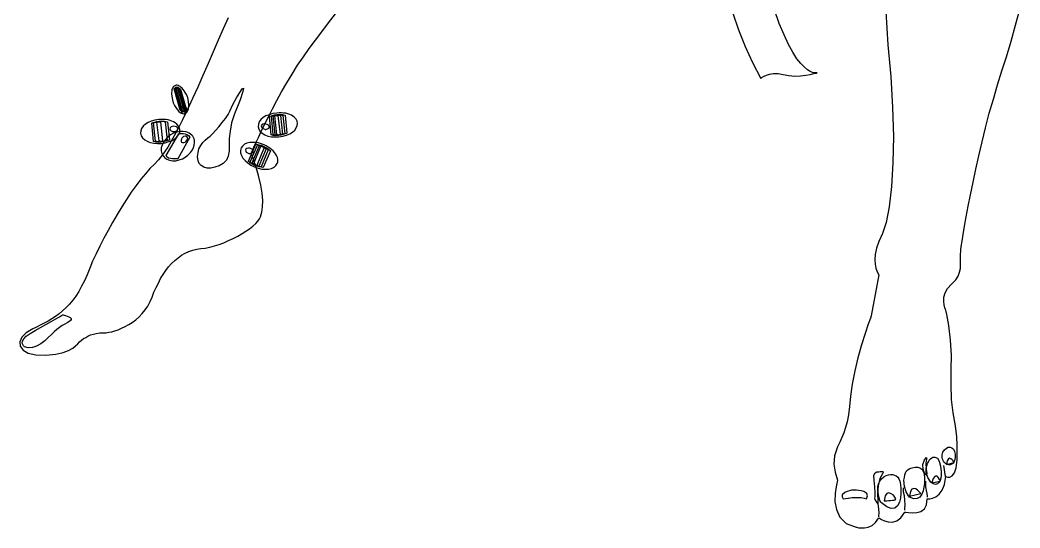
# Model space of a CAD drawing. Header units: millimetres. Extents: x -1542.5 to -1541.47, y 1782.13 to 1783.9.
# Drawn here: x -1542.501 to -1541.766, y 1782.128 to 1782.501 of the extents above; entities that cross this region are included whole.
import ezdxf

# ---------------------------------------------------------------- set-up
doc = ezdxf.new("R2010")
doc.units = ezdxf.units.MM
doc.header["$LTSCALE"] = 10
doc.layers.add('Humanos', color=2, linetype='Continuous')

msp = doc.modelspace()

# ---------------------------------------------------------------- linework, layer by layer
at = {"layer": 'Humanos'}
for points in [[(-1541.97685, 1782.50647), (-1541.97253, 1782.49425), (-1541.96768, 1782.48203), (-1541.96228, 1782.47017), (-1541.95617, 1782.45849), (-1541.956, 1782.45867), (-1541.9551, 1782.45939), (-1541.95384, 1782.46011), (-1541.95204, 1782.461), (-1541.94971, 1782.46173), (-1541.94683, 1782.46209), (-1541.94342, 1782.46209), (-1541.93965, 1782.46137), (-1541.93551, 1782.46064), (-1541.93119, 1782.46029), (-1541.92706, 1782.46047), (-1541.92311, 1782.461), (-1541.91988, 1782.46155), (-1541.91718, 1782.46209), (-1541.91538, 1782.46245), (-1541.91484, 1782.46262), (-1541.91503, 1782.46262), (-1541.91574, 1782.46262), (-1541.91682, 1782.46262), (-1541.91808, 1782.46299), (-1541.91988, 1782.4637), (-1541.92185, 1782.46496), (-1541.92419, 1782.46694), (-1541.92689, 1782.46946), (-1541.92976, 1782.47305), (-1541.93264, 1782.47772), (-1541.93587, 1782.48347), (-1541.93911, 1782.49048), (-1541.9427, 1782.49893), (-1541.94612, 1782.50881)], [(-1541.86434, 1782.50773), (-1541.86273, 1782.48329), (-1541.86057, 1782.45993), (-1541.85931, 1782.43728), (-1541.85877, 1782.4159), (-1541.85913, 1782.39649), (-1541.86003, 1782.37906), (-1541.86183, 1782.36432), (-1541.86398, 1782.35264), (-1541.86686, 1782.34456), (-1541.86956, 1782.3388), (-1541.87118, 1782.33377), (-1541.87207, 1782.32928), (-1541.87243, 1782.3255), (-1541.87207, 1782.32209), (-1541.87153, 1782.31922), (-1541.87063, 1782.31652), (-1541.86956, 1782.31436), (-1541.87513, 1782.28417), (-1541.87567, 1782.28255), (-1541.87728, 1782.27806), (-1541.87944, 1782.27123), (-1541.88214, 1782.26296), (-1541.88483, 1782.25344), (-1541.88717, 1782.24374), (-1541.88915, 1782.23403), (-1541.89022, 1782.22522), (-1541.89094, 1782.21768), (-1541.89166, 1782.21139), (-1541.89274, 1782.20635), (-1541.894, 1782.20204), (-1541.89525, 1782.19827), (-1541.89669, 1782.19485), (-1541.89813, 1782.19144), (-1541.89975, 1782.18803), (-1541.90191, 1782.18137), (-1541.90244, 1782.17526), (-1541.90155, 1782.16934), (-1541.89975, 1782.1634), (-1541.90011, 1782.16214), (-1541.90082, 1782.15855), (-1541.90155, 1782.1537), (-1541.90172, 1782.14777), (-1541.90065, 1782.14184), (-1541.89813, 1782.13626), (-1541.89346, 1782.13177), (-1541.88609, 1782.12908), (-1541.88555, 1782.1289), (-1541.88429, 1782.12854), (-1541.88232, 1782.12836), (-1541.87998, 1782.12836), (-1541.87728, 1782.1289), (-1541.87441, 1782.13015), (-1541.87189, 1782.13249), (-1541.86956, 1782.13591), (-1541.86902, 1782.13555), (-1541.86758, 1782.13465), (-1541.86524, 1782.13357), (-1541.86255, 1782.13286), (-1541.85949, 1782.13267), (-1541.85626, 1782.13357), (-1541.85321, 1782.13591), (-1541.85033, 1782.14004), (-1541.84961, 1782.13986), (-1541.84763, 1782.13968), (-1541.84475, 1782.1395), (-1541.84152, 1782.13968), (-1541.83847, 1782.14058), (-1541.83595, 1782.14238), (-1541.83433, 1782.14543), (-1541.83398, 1782.14974), (-1541.83343, 1782.14974), (-1541.832, 1782.14974), (-1541.83002, 1782.15028), (-1541.8275, 1782.15118), (-1541.82517, 1782.15316), (-1541.82283, 1782.15604), (-1541.82122, 1782.16035), (-1541.82013, 1782.1661), (-1541.81977, 1782.16592), (-1541.8187, 1782.16574), (-1541.81726, 1782.16574), (-1541.81546, 1782.16664), (-1541.81385, 1782.1688), (-1541.81259, 1782.17257), (-1541.81187, 1782.17832), (-1541.81187, 1782.18677), (-1541.81187, 1782.1891), (-1541.81223, 1782.19521), (-1541.81313, 1782.20348), (-1541.81475, 1782.21282), (-1541.816, 1782.22271), (-1541.81636, 1782.23367), (-1541.81618, 1782.24464), (-1541.816, 1782.25541), (-1541.81672, 1782.26638), (-1541.81798, 1782.27698), (-1541.81941, 1782.28507), (-1541.82013, 1782.2883), (-1541.82032, 1782.28885), (-1541.82086, 1782.2901), (-1541.82139, 1782.29226), (-1541.82175, 1782.29477), (-1541.82157, 1782.29783), (-1541.82067, 1782.30106), (-1541.81888, 1782.3043), (-1541.816, 1782.30753), (-1541.81295, 1782.31059), (-1541.81115, 1782.31328), (-1541.81007, 1782.31616), (-1541.80953, 1782.31885), (-1541.80953, 1782.32173), (-1541.80953, 1782.32497), (-1541.80953, 1782.32838), (-1541.80917, 1782.33234), (-1541.80881, 1782.33503), (-1541.80827, 1782.33898), (-1541.80738, 1782.34401), (-1541.80648, 1782.34995), (-1541.80522, 1782.35695), (-1541.80378, 1782.36468), (-1541.80216, 1782.37313), (-1541.80019, 1782.3823), (-1541.79821, 1782.39181), (-1541.79605, 1782.4017), (-1541.79354, 1782.41194), (-1541.79102, 1782.42237), (-1541.78833, 1782.43297), (-1541.78527, 1782.44339), (-1541.78222, 1782.45382), (-1541.77898, 1782.46406), (-1541.77556, 1782.47448), (-1541.77215, 1782.48581), (-1541.76892, 1782.49767), (-1541.76568, 1782.51025)], [(-1542.34776, 1782.50306), (-1542.35136, 1782.49497), (-1542.35495, 1782.48671), (-1542.35873, 1782.47808), (-1542.36232, 1782.46946), (-1542.36627, 1782.46064), (-1542.37005, 1782.4522), (-1542.37382, 1782.44376), (-1542.37759, 1782.43566), (-1542.38137, 1782.42812), (-1542.38496, 1782.42075), (-1542.38873, 1782.41428), (-1542.39215, 1782.40817), (-1542.39557, 1782.40314), (-1542.3988, 1782.39882), (-1542.40204, 1782.39541), (-1542.40527, 1782.39236), (-1542.4085, 1782.38858), (-1542.41192, 1782.38445), (-1542.41533, 1782.37995), (-1542.41893, 1782.37493), (-1542.42234, 1782.36971), (-1542.42594, 1782.36414), (-1542.42935, 1782.35857), (-1542.43277, 1782.35282), (-1542.436, 1782.34689), (-1542.43905, 1782.34114), (-1542.44211, 1782.33539), (-1542.4448, 1782.32982), (-1542.44732, 1782.32443), (-1542.44948, 1782.31922), (-1542.45145, 1782.31436), (-1542.45326, 1782.30987), (-1542.45541, 1782.30591), (-1542.45739, 1782.30214), (-1542.45972, 1782.29873), (-1542.46188, 1782.29567), (-1542.4644, 1782.2928), (-1542.46691, 1782.2901), (-1542.46942, 1782.28776), (-1542.47194, 1782.28561), (-1542.47464, 1782.28381), (-1542.47733, 1782.28201), (-1542.48003, 1782.28022), (-1542.4829, 1782.27878), (-1542.48578, 1782.27734), (-1542.48848, 1782.2759), (-1542.49135, 1782.27464), (-1542.49621, 1782.27177), (-1542.49926, 1782.26853), (-1542.5007, 1782.26512), (-1542.50051, 1782.26189), (-1542.49836, 1782.25901), (-1542.49459, 1782.25686), (-1542.48901, 1782.2556), (-1542.48165, 1782.25541), (-1542.47446, 1782.25614), (-1542.46889, 1782.25721), (-1542.46493, 1782.25865), (-1542.46188, 1782.26045), (-1542.4599, 1782.26206), (-1542.45828, 1782.26368), (-1542.45703, 1782.26512), (-1542.45559, 1782.26638), (-1542.45397, 1782.26746), (-1542.45235, 1782.26836), (-1542.45074, 1782.26926), (-1542.44894, 1782.27015), (-1542.44679, 1782.27069), (-1542.44463, 1782.27123), (-1542.44193, 1782.27159), (-1542.43905, 1782.27177), (-1542.43744, 1782.27177), (-1542.43546, 1782.27213), (-1542.4333, 1782.27249), (-1542.43097, 1782.27321), (-1542.42863, 1782.27392), (-1542.42612, 1782.27501), (-1542.42342, 1782.27626), (-1542.42072, 1782.2777), (-1542.41821, 1782.27932), (-1542.41551, 1782.28129), (-1542.41318, 1782.28345), (-1542.41084, 1782.28579), (-1542.40869, 1782.28849), (-1542.40671, 1782.29136), (-1542.40491, 1782.2946), (-1542.40347, 1782.29801), (-1542.40221, 1782.30161), (-1542.40059, 1782.30501), (-1542.39898, 1782.30825), (-1542.39736, 1782.31149), (-1542.39557, 1782.31454), (-1542.39359, 1782.31742), (-1542.39143, 1782.32011), (-1542.38928, 1782.32263), (-1542.38694, 1782.32479), (-1542.38443, 1782.32676), (-1542.38191, 1782.32874), (-1542.37939, 1782.33018), (-1542.37651, 1782.33144), (-1542.37364, 1782.33251), (-1542.37076, 1782.33323), (-1542.36771, 1782.33359), (-1542.36448, 1782.33395), (-1542.36124, 1782.33467), (-1542.35783, 1782.33557), (-1542.35441, 1782.33665), (-1542.35082, 1782.3379), (-1542.3474, 1782.33952), (-1542.34399, 1782.34096), (-1542.34057, 1782.34276), (-1542.33752, 1782.34456), (-1542.33464, 1782.34635), (-1542.33195, 1782.34815), (-1542.32961, 1782.34995), (-1542.32746, 1782.35192), (-1542.32584, 1782.35372), (-1542.32458, 1782.35533), (-1542.32386, 1782.35695), (-1542.32296, 1782.36037), (-1542.32242, 1782.36432), (-1542.32225, 1782.36881), (-1542.3226, 1782.3742), (-1542.32368, 1782.38014), (-1542.3253, 1782.38715), (-1542.32763, 1782.39487), (-1542.33069, 1782.40368), (-1542.33051, 1782.40422), (-1542.32979, 1782.40566), (-1542.32871, 1782.40799), (-1542.32727, 1782.41123), (-1542.32548, 1782.41518), (-1542.32332, 1782.41967), (-1542.32099, 1782.4247), (-1542.31811, 1782.43027), (-1542.31505, 1782.43621), (-1542.31182, 1782.44232), (-1542.3084, 1782.44878), (-1542.30463, 1782.45525), (-1542.30067, 1782.46173), (-1542.29672, 1782.4682), (-1542.29241, 1782.47448), (-1542.2881, 1782.4806), (-1542.2836, 1782.48653), (-1542.27893, 1782.49282), (-1542.2739, 1782.49929), (-1542.26887, 1782.50594)], [(-1542.38011, 1782.43262), (-1542.37813, 1782.43351), (-1542.37687, 1782.43585), (-1542.37651, 1782.43908), (-1542.37706, 1782.44322), (-1542.37759, 1782.44501), (-1542.37832, 1782.44663), (-1542.37921, 1782.44825), (-1542.38011, 1782.4495), (-1542.38083, 1782.4504), (-1542.38155, 1782.4513), (-1542.38227, 1782.45184), (-1542.38298, 1782.45256), (-1542.38371, 1782.45292), (-1542.38443, 1782.45328), (-1542.38514, 1782.45364), (-1542.38586, 1782.45364), (-1542.38784, 1782.45274), (-1542.38909, 1782.4504), (-1542.38946, 1782.44699), (-1542.38873, 1782.44286), (-1542.38802, 1782.4407), (-1542.38712, 1782.43872), (-1542.38622, 1782.43711), (-1542.38496, 1782.43549), (-1542.38388, 1782.43423), (-1542.38262, 1782.43333), (-1542.38137, 1782.43279), (-1542.38011, 1782.43262)], [(-1542.38262, 1782.45076), (-1542.37832, 1782.43513), (-1542.37867, 1782.43477), (-1542.37975, 1782.43405), (-1542.38137, 1782.43387), (-1542.38298, 1782.43513), (-1542.3873, 1782.45094), (-1542.38694, 1782.4513), (-1542.38604, 1782.45202), (-1542.3846, 1782.45202), (-1542.38262, 1782.45076)], [(-1542.38334, 1782.45094), (-1542.37885, 1782.43495), (-1542.37921, 1782.43459), (-1542.38011, 1782.43423), (-1542.38119, 1782.43405), (-1542.38245, 1782.43495), (-1542.38694, 1782.45112), (-1542.38658, 1782.4513), (-1542.38586, 1782.45184), (-1542.38478, 1782.45184), (-1542.38334, 1782.45094)], [(-1542.38407, 1782.45112), (-1542.37957, 1782.43477), (-1542.37975, 1782.43459), (-1542.38029, 1782.43423), (-1542.38101, 1782.43423), (-1542.38191, 1782.43495), (-1542.3864, 1782.45112), (-1542.38622, 1782.4513), (-1542.38568, 1782.45149), (-1542.38496, 1782.45149), (-1542.38407, 1782.45112)], [(-1542.38119, 1782.43495), (-1542.38586, 1782.4513), (-1542.38496, 1782.4513), (-1542.38011, 1782.43459), (-1542.38029, 1782.43441), (-1542.38047, 1782.43441), (-1542.38083, 1782.43441), (-1542.38119, 1782.43495)], [(-1542.36088, 1782.41608), (-1542.36035, 1782.41662), (-1542.3589, 1782.41805), (-1542.35693, 1782.42039), (-1542.35459, 1782.42309), (-1542.35208, 1782.42614), (-1542.34974, 1782.4292), (-1542.34776, 1782.43207), (-1542.3465, 1782.43459), (-1542.34417, 1782.43944), (-1542.34165, 1782.44429), (-1542.33913, 1782.44825), (-1542.33734, 1782.45094), (-1542.33644, 1782.45149), (-1542.3368, 1782.44897), (-1542.33896, 1782.44286), (-1542.34309, 1782.43243), (-1542.34525, 1782.42596), (-1542.34633, 1782.41985), (-1542.34687, 1782.41446), (-1542.34687, 1782.40961), (-1542.34704, 1782.40529), (-1542.34758, 1782.40153), (-1542.34902, 1782.39847), (-1542.35136, 1782.39613), (-1542.35441, 1782.39433), (-1542.35747, 1782.39326), (-1542.36035, 1782.39271), (-1542.36304, 1782.39271), (-1542.36555, 1782.39326), (-1542.36753, 1782.39452), (-1542.36897, 1782.39595), (-1542.36986, 1782.39811), (-1542.37023, 1782.40116), (-1542.36986, 1782.40404), (-1542.36915, 1782.40673), (-1542.36789, 1782.40925), (-1542.36627, 1782.41141), (-1542.36465, 1782.4132), (-1542.36268, 1782.41482), (-1542.36088, 1782.41608)], [(-1542.38227, 1782.43566), (-1542.38227, 1782.43531), (-1542.38227, 1782.43495), (-1542.38227, 1782.43459), (-1542.38209, 1782.43423), (-1542.38191, 1782.43351), (-1542.38155, 1782.43315), (-1542.38119, 1782.43279), (-1542.38065, 1782.43262), (-1542.37993, 1782.43279), (-1542.37921, 1782.43333), (-1542.37867, 1782.43423), (-1542.37832, 1782.43531), (-1542.37832, 1782.43639), (-1542.37867, 1782.43728), (-1542.37921, 1782.43801), (-1542.37993, 1782.43837), (-1542.38065, 1782.43818), (-1542.38137, 1782.43764), (-1542.38191, 1782.43675), (-1542.38227, 1782.43566)], [(-1542.39683, 1782.41087), (-1542.39395, 1782.41123), (-1542.39125, 1782.41213), (-1542.38892, 1782.41303), (-1542.38694, 1782.41428), (-1542.38533, 1782.41572), (-1542.38407, 1782.41734), (-1542.38334, 1782.41914), (-1542.38317, 1782.42093), (-1542.38352, 1782.42237), (-1542.38443, 1782.4238), (-1542.3855, 1782.42489), (-1542.38676, 1782.42596), (-1542.38784, 1782.42668), (-1542.38909, 1782.42722), (-1542.39035, 1782.42776), (-1542.39179, 1782.42812), (-1542.39341, 1782.4283), (-1542.39503, 1782.42848), (-1542.39683, 1782.42848), (-1542.39862, 1782.42848), (-1542.40149, 1782.42794), (-1542.40419, 1782.42722), (-1542.40653, 1782.42614), (-1542.4085, 1782.42489), (-1542.41012, 1782.42345), (-1542.41138, 1782.42183), (-1542.41192, 1782.42003), (-1542.4121, 1782.41824), (-1542.41156, 1782.41644), (-1542.41066, 1782.415), (-1542.40905, 1782.41356), (-1542.40725, 1782.41249), (-1542.40491, 1782.41159), (-1542.4024, 1782.41104), (-1542.3997, 1782.41068), (-1542.39683, 1782.41087)], [(-1542.39233, 1782.42668), (-1542.39089, 1782.41339), (-1542.39125, 1782.4132), (-1542.39215, 1782.41303), (-1542.39359, 1782.41249), (-1542.39539, 1782.41213), (-1542.39719, 1782.41177), (-1542.39916, 1782.41159), (-1542.40096, 1782.41177), (-1542.40258, 1782.4123), (-1542.40383, 1782.42578), (-1542.40365, 1782.42596), (-1542.40275, 1782.42614), (-1542.40168, 1782.42651), (-1542.40024, 1782.42686), (-1542.39844, 1782.42722), (-1542.39646, 1782.42722), (-1542.39448, 1782.42722), (-1542.39233, 1782.42668)], [(-1542.39395, 1782.42668), (-1542.39251, 1782.4132), (-1542.39269, 1782.41303), (-1542.39341, 1782.41284), (-1542.39448, 1782.41249), (-1542.39574, 1782.4123), (-1542.39719, 1782.41194), (-1542.39862, 1782.41194), (-1542.40006, 1782.41213), (-1542.40114, 1782.41249), (-1542.40258, 1782.42596), (-1542.4024, 1782.42596), (-1542.40168, 1782.42632), (-1542.40078, 1782.42651), (-1542.3997, 1782.42686), (-1542.39826, 1782.42704), (-1542.39683, 1782.42704), (-1542.39539, 1782.42704), (-1542.39395, 1782.42668)], [(-1542.39844, 1782.41266), (-1542.40006, 1782.42632), (-1542.39754, 1782.42668), (-1542.39593, 1782.41266), (-1542.39629, 1782.41249), (-1542.39683, 1782.4123), (-1542.39772, 1782.4123), (-1542.39844, 1782.41266)], [(-1542.31039, 1782.41554), (-1542.30751, 1782.41608), (-1542.30481, 1782.41679), (-1542.30248, 1782.41788), (-1542.30032, 1782.41914), (-1542.2987, 1782.42057), (-1542.29762, 1782.42219), (-1542.29691, 1782.42399), (-1542.29672, 1782.42578), (-1542.29708, 1782.42722), (-1542.2978, 1782.42866), (-1542.29888, 1782.42974), (-1542.30014, 1782.43081), (-1542.30122, 1782.43153), (-1542.30248, 1782.43207), (-1542.30391, 1782.43262), (-1542.30535, 1782.43297), (-1542.30697, 1782.43315), (-1542.30858, 1782.43333), (-1542.3102, 1782.43333), (-1542.312, 1782.43315), (-1542.31488, 1782.43279), (-1542.31757, 1782.43189), (-1542.32009, 1782.431), (-1542.32206, 1782.42974), (-1542.32368, 1782.4283), (-1542.32494, 1782.42668), (-1542.32548, 1782.42489), (-1542.32565, 1782.42309), (-1542.32512, 1782.42129), (-1542.32422, 1782.41967), (-1542.3226, 1782.41824), (-1542.3208, 1782.41716), (-1542.31847, 1782.41626), (-1542.31595, 1782.41572), (-1542.31326, 1782.41554), (-1542.31039, 1782.41554)], [(-1542.30571, 1782.43153), (-1542.30445, 1782.41824), (-1542.30481, 1782.41805), (-1542.30571, 1782.41788), (-1542.30715, 1782.41734), (-1542.30894, 1782.41698), (-1542.31074, 1782.41662), (-1542.31272, 1782.41644), (-1542.31452, 1782.41662), (-1542.31614, 1782.41716), (-1542.31721, 1782.43064), (-1542.31703, 1782.43081), (-1542.31614, 1782.431), (-1542.31505, 1782.43136), (-1542.31362, 1782.43171), (-1542.31182, 1782.43207), (-1542.30984, 1782.43207), (-1542.30787, 1782.43207), (-1542.30571, 1782.43153)], [(-1542.30751, 1782.43136), (-1542.30607, 1782.41788), (-1542.30625, 1782.41788), (-1542.30697, 1782.41752), (-1542.30804, 1782.41734), (-1542.3093, 1782.41698), (-1542.31074, 1782.41679), (-1542.31218, 1782.41679), (-1542.31362, 1782.41698), (-1542.31469, 1782.41734), (-1542.31595, 1782.43081), (-1542.31577, 1782.43081), (-1542.31524, 1782.431), (-1542.31434, 1782.43136), (-1542.31308, 1782.43153), (-1542.31182, 1782.43171), (-1542.31039, 1782.43171), (-1542.30894, 1782.43171), (-1542.30751, 1782.43136)], [(-1542.3093, 1782.43136), (-1542.30768, 1782.41769), (-1542.30787, 1782.41769), (-1542.30823, 1782.41752), (-1542.30894, 1782.41734), (-1542.30984, 1782.41698), (-1542.31074, 1782.41698), (-1542.31164, 1782.41679), (-1542.31254, 1782.41698), (-1542.31326, 1782.41734), (-1542.31469, 1782.431), (-1542.31452, 1782.431), (-1542.31415, 1782.43117), (-1542.31344, 1782.43136), (-1542.31272, 1782.43153), (-1542.31182, 1782.43153), (-1542.31092, 1782.43153), (-1542.31002, 1782.43153), (-1542.3093, 1782.43136)], [(-1542.312, 1782.41734), (-1542.31344, 1782.43117), (-1542.3111, 1782.43136), (-1542.30949, 1782.41734), (-1542.30966, 1782.41716), (-1542.31039, 1782.41716), (-1542.31128, 1782.41698), (-1542.312, 1782.41734)], [(-1542.39071, 1782.39847), (-1542.38838, 1782.39811), (-1542.38604, 1782.39811), (-1542.38371, 1782.39865), (-1542.38137, 1782.39954), (-1542.37921, 1782.40063), (-1542.37723, 1782.40224), (-1542.37544, 1782.40404), (-1542.374, 1782.40602), (-1542.37328, 1782.40781), (-1542.37274, 1782.40961), (-1542.37238, 1782.41141), (-1542.37256, 1782.41303), (-1542.37274, 1782.4141), (-1542.3731, 1782.41518), (-1542.37364, 1782.41608), (-1542.37436, 1782.41698), (-1542.37526, 1782.41769), (-1542.37634, 1782.41841), (-1542.37742, 1782.41895), (-1542.37867, 1782.41931), (-1542.38083, 1782.41967), (-1542.38317, 1782.41967), (-1542.3855, 1782.41914), (-1542.38784, 1782.41824), (-1542.38999, 1782.41716), (-1542.39215, 1782.41554), (-1542.39377, 1782.41374), (-1542.39521, 1782.41177), (-1542.39629, 1782.40961), (-1542.39683, 1782.40745), (-1542.39683, 1782.40548), (-1542.39646, 1782.4035), (-1542.39557, 1782.4017), (-1542.39431, 1782.40027), (-1542.39269, 1782.39918), (-1542.39071, 1782.39847)], [(-1542.38766, 1782.4195), (-1542.3873, 1782.4195), (-1542.38694, 1782.41967), (-1542.38658, 1782.41967), (-1542.38622, 1782.41985), (-1542.38568, 1782.42003), (-1542.38514, 1782.42039), (-1542.38496, 1782.42093), (-1542.38478, 1782.42147), (-1542.38496, 1782.42219), (-1542.38568, 1782.42291), (-1542.38658, 1782.42327), (-1542.38766, 1782.42345), (-1542.38873, 1782.42327), (-1542.38963, 1782.42291), (-1542.39035, 1782.42219), (-1542.39053, 1782.42147), (-1542.39035, 1782.42075), (-1542.38963, 1782.42003), (-1542.38873, 1782.41967), (-1542.38766, 1782.4195)], [(-1542.3208, 1782.42129), (-1542.32045, 1782.42111), (-1542.32009, 1782.42111), (-1542.3199, 1782.42111), (-1542.31954, 1782.42129), (-1542.31883, 1782.42147), (-1542.31829, 1782.42165), (-1542.31775, 1782.42201), (-1542.31757, 1782.42255), (-1542.31757, 1782.42327), (-1542.31811, 1782.42416), (-1542.31901, 1782.4247), (-1542.32009, 1782.42506), (-1542.32116, 1782.42525), (-1542.32225, 1782.42506), (-1542.32296, 1782.42452), (-1542.32332, 1782.4238), (-1542.32314, 1782.42309), (-1542.32278, 1782.42237), (-1542.32189, 1782.42165), (-1542.3208, 1782.42129)], [(-1542.3758, 1782.41536), (-1542.38478, 1782.39954), (-1542.38514, 1782.39954), (-1542.38604, 1782.39937), (-1542.3873, 1782.39937), (-1542.38873, 1782.39954), (-1542.39018, 1782.39972), (-1542.39161, 1782.40008), (-1542.39269, 1782.40098), (-1542.39323, 1782.40206), (-1542.38407, 1782.41788), (-1542.38388, 1782.41788), (-1542.38317, 1782.41805), (-1542.38209, 1782.41805), (-1542.38083, 1782.41805), (-1542.37939, 1782.41788), (-1542.37813, 1782.41734), (-1542.37687, 1782.41662), (-1542.3758, 1782.41536)], [(-1542.38137, 1782.41518), (-1542.38155, 1782.41482), (-1542.38173, 1782.41464), (-1542.38191, 1782.41428), (-1542.38209, 1782.41392), (-1542.38227, 1782.4132), (-1542.38227, 1782.41266), (-1542.38227, 1782.41213), (-1542.38191, 1782.41177), (-1542.38119, 1782.41141), (-1542.38029, 1782.41141), (-1542.37939, 1782.41177), (-1542.37849, 1782.41249), (-1542.37777, 1782.41339), (-1542.37742, 1782.41428), (-1542.37759, 1782.41518), (-1542.37796, 1782.4159), (-1542.37867, 1782.41626), (-1542.37939, 1782.41626), (-1542.38047, 1782.4159), (-1542.38137, 1782.41518)], [(-1542.32836, 1782.39362), (-1542.32565, 1782.39254), (-1542.32296, 1782.392), (-1542.32027, 1782.39181), (-1542.31793, 1782.39181), (-1542.31577, 1782.39236), (-1542.31398, 1782.39326), (-1542.31254, 1782.39452), (-1542.31164, 1782.39595), (-1542.31128, 1782.39739), (-1542.3111, 1782.39901), (-1542.31146, 1782.40044), (-1542.31218, 1782.40206), (-1542.3129, 1782.40314), (-1542.31362, 1782.40422), (-1542.31469, 1782.40529), (-1542.31577, 1782.40638), (-1542.31703, 1782.40728), (-1542.31829, 1782.40817), (-1542.31973, 1782.40907), (-1542.32135, 1782.40979), (-1542.32404, 1782.41087), (-1542.32674, 1782.41141), (-1542.32943, 1782.41159), (-1542.33177, 1782.41159), (-1542.33392, 1782.41104), (-1542.33572, 1782.41015), (-1542.33716, 1782.40889), (-1542.33824, 1782.40745), (-1542.3386, 1782.40566), (-1542.3386, 1782.40386), (-1542.33788, 1782.40188), (-1542.3368, 1782.40008), (-1542.33518, 1782.39829), (-1542.33321, 1782.39649), (-1542.33105, 1782.39487), (-1542.32836, 1782.39362)], [(-1542.33249, 1782.4035), (-1542.33213, 1782.40332), (-1542.33177, 1782.40332), (-1542.33159, 1782.40332), (-1542.33123, 1782.40332), (-1542.33051, 1782.4035), (-1542.32997, 1782.40386), (-1542.32943, 1782.40422), (-1542.32925, 1782.40476), (-1542.32925, 1782.40548), (-1542.32979, 1782.40638), (-1542.33069, 1782.40691), (-1542.33177, 1782.40728), (-1542.33285, 1782.40728), (-1542.33392, 1782.40709), (-1542.33464, 1782.40655), (-1542.335, 1782.40602), (-1542.33482, 1782.40512), (-1542.33447, 1782.4044), (-1542.33356, 1782.40386), (-1542.33249, 1782.4035)], [(-1542.31667, 1782.40529), (-1542.32189, 1782.39307), (-1542.32225, 1782.39307), (-1542.32332, 1782.39326), (-1542.32476, 1782.39362), (-1542.32638, 1782.39416), (-1542.32817, 1782.39469), (-1542.32997, 1782.39559), (-1542.33159, 1782.39649), (-1542.33266, 1782.39775), (-1542.32727, 1782.41015), (-1542.32691, 1782.41015), (-1542.3262, 1782.40997), (-1542.32494, 1782.40979), (-1542.3235, 1782.40943), (-1542.32189, 1782.40871), (-1542.32009, 1782.40781), (-1542.31829, 1782.40673), (-1542.31667, 1782.40529)], [(-1542.31829, 1782.40619), (-1542.3235, 1782.39362), (-1542.32386, 1782.39362), (-1542.32458, 1782.39379), (-1542.32565, 1782.39397), (-1542.32691, 1782.39433), (-1542.32817, 1782.39487), (-1542.32943, 1782.39559), (-1542.33069, 1782.39631), (-1542.33141, 1782.39721), (-1542.32602, 1782.40961), (-1542.32584, 1782.40961), (-1542.32512, 1782.40943), (-1542.32422, 1782.40925), (-1542.32314, 1782.40907), (-1542.32189, 1782.40853), (-1542.32063, 1782.40799), (-1542.31937, 1782.40709), (-1542.31829, 1782.40619)], [(-1542.31973, 1782.40691), (-1542.32512, 1782.39416), (-1542.32584, 1782.39433), (-1542.32727, 1782.39469), (-1542.32907, 1782.39541), (-1542.33015, 1782.39649), (-1542.32476, 1782.40925), (-1542.32422, 1782.40907), (-1542.32278, 1782.40871), (-1542.32116, 1782.40781), (-1542.31973, 1782.40691)], [(-1542.32889, 1782.39595), (-1542.32368, 1782.40871), (-1542.32135, 1782.40781), (-1542.32674, 1782.39469), (-1542.3271, 1782.39469), (-1542.32763, 1782.39487), (-1542.32836, 1782.39523), (-1542.32889, 1782.39595)], [(-1542.49746, 1782.26153), (-1542.49764, 1782.26171), (-1542.49818, 1782.26225), (-1542.49872, 1782.26314), (-1542.49908, 1782.26422), (-1542.4989, 1782.26566), (-1542.498, 1782.26728), (-1542.49621, 1782.26926), (-1542.49333, 1782.27123), (-1542.48955, 1782.27339), (-1542.4856, 1782.27573), (-1542.48165, 1782.27788), (-1542.47788, 1782.28003), (-1542.47446, 1782.28201), (-1542.47177, 1782.28345), (-1542.47015, 1782.28453), (-1542.46942, 1782.28489), (-1542.46907, 1782.28489), (-1542.46835, 1782.28471), (-1542.46727, 1782.28435), (-1542.46602, 1782.28399), (-1542.46476, 1782.28345), (-1542.46386, 1782.28291), (-1542.46314, 1782.28219), (-1542.46314, 1782.28148), (-1542.46367, 1782.28076), (-1542.46476, 1782.27986), (-1542.46602, 1782.27896), (-1542.46781, 1782.27806), (-1542.46961, 1782.27698), (-1542.47158, 1782.27573), (-1542.47356, 1782.27411), (-1542.47553, 1782.27249), (-1542.47752, 1782.27051), (-1542.48003, 1782.26817), (-1542.48254, 1782.26584), (-1542.48542, 1782.26368), (-1542.48848, 1782.26189), (-1542.49153, 1782.26081), (-1542.49459, 1782.26063), (-1542.49746, 1782.26153)], [(-1541.8196, 1782.17509), (-1541.81977, 1782.17526), (-1541.82032, 1782.17562), (-1541.82122, 1782.17652), (-1541.82193, 1782.17742), (-1541.82265, 1782.17886), (-1541.82301, 1782.1803), (-1541.82301, 1782.18209), (-1541.82229, 1782.18407), (-1541.82122, 1782.18587), (-1541.81977, 1782.18695), (-1541.81852, 1782.18767), (-1541.81708, 1782.18767), (-1541.81582, 1782.18712), (-1541.81456, 1782.18622), (-1541.81385, 1782.18461), (-1541.81331, 1782.18263), (-1541.81331, 1782.18047), (-1541.81349, 1782.17868), (-1541.81402, 1782.17724), (-1541.81475, 1782.17598), (-1541.81582, 1782.17526), (-1541.81708, 1782.17472), (-1541.81834, 1782.17472), (-1541.8196, 1782.17509)], [(-1541.83523, 1782.16754), (-1541.83577, 1782.16861), (-1541.83685, 1782.17149), (-1541.83721, 1782.17509), (-1541.83595, 1782.1785), (-1541.83451, 1782.18011), (-1541.83451, 1782.17886), (-1541.83487, 1782.17598), (-1541.83469, 1782.17167), (-1541.83415, 1782.16844), (-1541.83433, 1782.16718), (-1541.83487, 1782.16736), (-1541.83523, 1782.16754)], [(-1541.8311, 1782.16197), (-1541.83182, 1782.16286), (-1541.83343, 1782.16538), (-1541.83469, 1782.1688), (-1541.83469, 1782.17239), (-1541.83415, 1782.17401), (-1541.83361, 1782.17562), (-1541.83289, 1782.17706), (-1541.83236, 1782.17814), (-1541.83146, 1782.17922), (-1541.83056, 1782.17994), (-1541.82966, 1782.1803), (-1541.8284, 1782.18047), (-1541.82625, 1782.17958), (-1541.82499, 1782.17742), (-1541.82409, 1782.17383), (-1541.82355, 1782.16951), (-1541.82355, 1782.16718), (-1541.82391, 1782.16502), (-1541.82445, 1782.16322), (-1541.82535, 1782.16179), (-1541.82642, 1782.16071), (-1541.82786, 1782.16035), (-1541.82948, 1782.16071), (-1541.8311, 1782.16197)], [(-1541.8196, 1782.17509), (-1541.81402, 1782.17652), (-1541.81421, 1782.17688), (-1541.81475, 1782.1776), (-1541.81564, 1782.1785), (-1541.81654, 1782.17922), (-1541.81744, 1782.17958), (-1541.81834, 1782.17904), (-1541.81924, 1782.17778), (-1541.8196, 1782.17509)], [(-1541.87243, 1782.15028), (-1541.87225, 1782.15136), (-1541.87225, 1782.15424), (-1541.87243, 1782.15855), (-1541.87297, 1782.1634), (-1541.87315, 1782.16718), (-1541.87207, 1782.16897), (-1541.87082, 1782.16951), (-1541.87027, 1782.16951), (-1541.87009, 1782.16951), (-1541.86937, 1782.1697), (-1541.86848, 1782.16987), (-1541.86758, 1782.16987), (-1541.86668, 1782.16987), (-1541.86632, 1782.16951), (-1541.86632, 1782.16915), (-1541.86686, 1782.16825), (-1541.86866, 1782.16466), (-1541.86992, 1782.15927), (-1541.87046, 1782.15334), (-1541.87027, 1782.14831), (-1541.87027, 1782.14633), (-1541.87099, 1782.14723), (-1541.87207, 1782.14921), (-1541.87243, 1782.15028)], [(-1541.84691, 1782.151), (-1541.84763, 1782.15209), (-1541.84925, 1782.15496), (-1541.85069, 1782.15891), (-1541.85105, 1782.1634), (-1541.85069, 1782.16556), (-1541.85033, 1782.16736), (-1541.84979, 1782.16897), (-1541.84907, 1782.17023), (-1541.84799, 1782.17131), (-1541.84655, 1782.17203), (-1541.84494, 1782.17257), (-1541.84278, 1782.17293), (-1541.8408, 1782.17293), (-1541.83919, 1782.17257), (-1541.83793, 1782.17167), (-1541.83703, 1782.17059), (-1541.83649, 1782.16897), (-1541.83613, 1782.16736), (-1541.83595, 1782.16538), (-1541.83595, 1782.1634), (-1541.83595, 1782.16107), (-1541.83631, 1782.15837), (-1541.83685, 1782.15568), (-1541.83793, 1782.15316), (-1541.83919, 1782.151), (-1541.84116, 1782.14993), (-1541.84368, 1782.14974), (-1541.84691, 1782.151)], [(-1541.8205, 1782.1661), (-1541.82157, 1782.17436)], [(-1541.86758, 1782.14687), (-1541.86794, 1782.14723), (-1541.86866, 1782.14849), (-1541.86956, 1782.15118), (-1541.87027, 1782.15586), (-1541.87027, 1782.15855), (-1541.86973, 1782.16089), (-1541.86866, 1782.16286), (-1541.8674, 1782.16448), (-1541.86578, 1782.16592), (-1541.86417, 1782.16682), (-1541.86236, 1782.16736), (-1541.86075, 1782.16754), (-1541.85931, 1782.16754), (-1541.85787, 1782.16718), (-1541.85661, 1782.16664), (-1541.85554, 1782.16574), (-1541.85482, 1782.16448), (-1541.8541, 1782.16269), (-1541.85356, 1782.16035), (-1541.85321, 1782.15729), (-1541.85321, 1782.15388), (-1541.85356, 1782.15028), (-1541.85428, 1782.14723), (-1541.85572, 1782.14453), (-1541.8577, 1782.14292), (-1541.86039, 1782.14256), (-1541.86362, 1782.14382), (-1541.86758, 1782.14687)], [(-1541.83361, 1782.151), (-1541.83379, 1782.1519), (-1541.83398, 1782.1537), (-1541.83433, 1782.15586), (-1541.83469, 1782.15729), (-1541.83487, 1782.15855), (-1541.83487, 1782.16035), (-1541.83487, 1782.16197), (-1541.83487, 1782.16269)], [(-1541.83056, 1782.16143), (-1541.82427, 1782.16269), (-1541.82445, 1782.16305), (-1541.82481, 1782.16395), (-1541.82552, 1782.1652), (-1541.82625, 1782.1661), (-1541.82733, 1782.16664), (-1541.8284, 1782.16628), (-1541.82948, 1782.16466), (-1541.83056, 1782.16143)], [(-1541.8922, 1782.15028), (-1541.89184, 1782.15028), (-1541.89058, 1782.15047), (-1541.88896, 1782.15064), (-1541.88699, 1782.15083), (-1541.88465, 1782.15083), (-1541.88249, 1782.15064), (-1541.88034, 1782.15028), (-1541.87854, 1782.14974), (-1541.87819, 1782.15047), (-1541.87782, 1782.1519), (-1541.87819, 1782.1537), (-1541.88052, 1782.15513), (-1541.88232, 1782.15568), (-1541.88411, 1782.15586), (-1541.88591, 1782.15604), (-1541.88771, 1782.15622), (-1541.8895, 1782.15604), (-1541.89112, 1782.15568), (-1541.89274, 1782.15513), (-1541.89435, 1782.15442), (-1541.89633, 1782.1528), (-1541.89651, 1782.15136), (-1541.89597, 1782.15028), (-1541.89561, 1782.14974), (-1541.8922, 1782.15028)], [(-1541.85033, 1782.14148), (-1541.85033, 1782.14256), (-1541.85015, 1782.14543), (-1541.85033, 1782.14885), (-1541.85069, 1782.15209), (-1541.85123, 1782.1546), (-1541.8514, 1782.15639), (-1541.8514, 1782.15747), (-1541.8514, 1782.15784)], [(-1541.84691, 1782.15173), (-1541.83864, 1782.1537), (-1541.839, 1782.15406), (-1541.83973, 1782.15496), (-1541.84098, 1782.15622), (-1541.84224, 1782.15711), (-1541.84368, 1782.15747), (-1541.84511, 1782.15694), (-1541.8462, 1782.15513), (-1541.84691, 1782.15173)], [(-1541.86542, 1782.14831), (-1541.86524, 1782.14831), (-1541.86452, 1782.14831), (-1541.86345, 1782.14831), (-1541.86219, 1782.14849), (-1541.86075, 1782.14849), (-1541.85949, 1782.14867), (-1541.85823, 1782.14885), (-1541.85734, 1782.14903), (-1541.85698, 1782.14974), (-1541.8577, 1782.151), (-1541.85877, 1782.15244), (-1541.86039, 1782.15352), (-1541.86201, 1782.15424), (-1541.86362, 1782.1537), (-1541.86488, 1782.1519), (-1541.86542, 1782.14831)], [(-1541.86956, 1782.13663), (-1541.86937, 1782.13735), (-1541.8692, 1782.13932), (-1541.86937, 1782.14238), (-1541.86992, 1782.14615)]]:
    msp.add_lwpolyline(points, dxfattribs=at)

doc.saveas('drawing.dxf')
